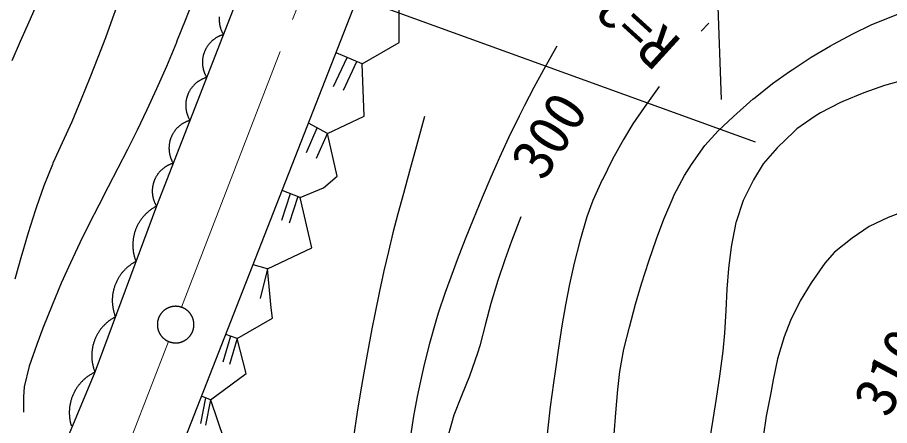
# Model space of a CAD drawing. Units: millimetres, scale not verified. Extents: x 40000 to 680000, y 20000 to 380000.
# Drawn here: x 350964 to 389100, y 280436 to 298296 of the extents above; entities that cross this region are included whole.
import ezdxf
from ezdxf.enums import TextEntityAlignment as Align

# ---------------------------------------------------------------- set-up
doc = ezdxf.new("R2010")
doc.units = ezdxf.units.MM
doc.header["$LTSCALE"] = 1000
doc.linetypes.add('CHAIN', pattern=[18.5, 12, -1.5, 3.5, -1.5])
for name, color, linetype, lineweight in [('M-BGD', 7, 'Continuous', 25), ('M-BMK', 2, 'CHAIN', 13), ('M-BMK-SRVR', 3, 'Continuous', 25)]:
    doc.layers.add(name, color=color, linetype=linetype, lineweight=lineweight)
doc.styles.add('ＭＳ ゴシック', font='')
doc.styles.get('ＭＳ ゴシック').set_extended_font_data('MS Gothic')

msp = doc.modelspace()

# ---------------------------------------------------------------- linework, layer by layer
at = {"layer": 'M-BGD'}
for p, q in [((361435, 301301), (357045, 290036)), ((358082, 279330), (365636, 298627)), ((367649, 297194), (367649, 298634)), ((380857, 297702), (381196, 298041)), ((366040, 296263), (367649, 297194)), ((366040, 296263), (364899, 296744)), ((364778, 295281), (365384, 296540)), ((365225, 295107), (365807, 296361)), ((366125, 293977), (366040, 296263)), ((364516, 293215), (363694, 293666)), ((364516, 293215), (366125, 293977)), ((363599, 292381), (364068, 293461)), ((364047, 292135), (364516, 293215)), ((364940, 291352), (364516, 293215)), ((364347, 290844), (364940, 291352)), ((363331, 290421), (362539, 290716)), ((363331, 290421), (364347, 290844)), ((362896, 290583), (362516, 289413)), ((363222, 290462), (362842, 289292)), ((363839, 288220), (363331, 290421)), ((357045, 290036), (354352, 282774)), ((361892, 287288), (363839, 288220)), ((361892, 287288), (361266, 287465)), ((361892, 287288), (361571, 285991)), ((362061, 285595), (361892, 287288)), ((362115, 285131), (362061, 285595)), ((360572, 284241), (362115, 285131)), ((360287, 284349), (359950, 283214)), ((360572, 284241), (360078, 284428)), ((360572, 284241), (360236, 283105)), ((360960, 282716), (360572, 284241)), ((354352, 282774), (352322, 277943)), ((359408, 281562), (360960, 282716)), ((359192, 281647), (358972, 280531)), ((359408, 281562), (359015, 281715)), ((359408, 281562), (359188, 280447)), ((359408, 281562), (359988, 279835))]:
    msp.add_line(p, q, dxfattribs=at)
for points in [[(355447, 299160), (355127, 298265), (354807, 297404), (354477, 296545), (354127, 295659), (353746, 294714), (353340, 293723), (352925, 292814), (352516, 291916), (352494, 291860), (352122, 290924), (351793, 290012), (351732, 289828), (351427, 288874), (351150, 287921), (351139, 287881), (350851, 286840)], [(358676, 299155), (358326, 298240), (357925, 297225), (357912, 297194), (357481, 296151), (357051, 295173), (356623, 294249), (356197, 293368), (355774, 292521), (355353, 291697), (354935, 290886), (354519, 290077), (354105, 289261), (353695, 288426), (353287, 287563), (352882, 286661), (352480, 285709), (352081, 284699), (351816, 283986), (351472, 283036), (351260, 282126), (351224, 281700), (351224, 281023)], [(350731, 296411), (351100, 297264), (351469, 298100), (351837, 298932)], [(383143, 294739), (383988, 295403), (384726, 295934), (384836, 296009), (385676, 296558), (386522, 297057), (386614, 297110), (387517, 297600), (388302, 297970), (389122, 298310), (390135, 298707), (390594, 298888)], [(359790, 298318), (359788, 298296), (359787, 298273), (359786, 298251), (359785, 298229), (359785, 298206), (359785, 298184), (359786, 298161), (359787, 298139), (359788, 298117), (359790, 298094), (359792, 298072), (359795, 298050), (359798, 298027), (359801, 298005), (359805, 297983), (359809, 297961), (359814, 297939), (359819, 297917), (359824, 297896), (359830, 297874), (359836, 297852), (359842, 297831), (359849, 297810), (359856, 297788), (359864, 297767), (359872, 297746), (359880, 297725), (359889, 297705), (359898, 297684), (359907, 297664), (359917, 297644), (359927, 297624), (359938, 297604), (359949, 297584), (359960, 297565), (359972, 297546)], [(359972, 297546), (359950, 297539), (359929, 297533), (359907, 297526), (359886, 297518), (359865, 297510), (359844, 297502), (359824, 297494), (359803, 297485), (359783, 297475), (359763, 297466), (359742, 297456), (359723, 297445), (359703, 297434), (359683, 297423), (359664, 297412), (359645, 297400), (359626, 297388), (359608, 297376), (359589, 297363), (359571, 297350), (359553, 297336), (359535, 297323), (359518, 297309), (359501, 297294), (359484, 297280), (359467, 297265), (359450, 297250), (359434, 297234), (359418, 297218), (359403, 297202), (359387, 297186), (359372, 297169), (359358, 297152), (359343, 297135), (359329, 297118), (359315, 297100), (359302, 297082), (359289, 297064), (359276, 297046), (359263, 297027), (359251, 297008), (359239, 296989), (359228, 296970), (359217, 296951), (359206, 296931), (359195, 296911), (359185, 296891), (359175, 296871), (359166, 296851), (359157, 296830), (359148, 296809), (359140, 296789), (359132, 296768), (359124, 296747), (359117, 296725), (359110, 296704), (359104, 296683), (359098, 296661), (359092, 296639), (359087, 296618), (359082, 296596), (359077, 296574), (359073, 296552), (359069, 296530), (359066, 296507), (359063, 296485), (359061, 296463), (359058, 296441), (359057, 296418), (359055, 296396), (359054, 296374), (359054, 296351), (359053, 296329), (359054, 296306), (359054, 296284), (359055, 296262), (359057, 296239), (359058, 296217), (359061, 296195), (359063, 296172), (359066, 296150), (359070, 296128), (359073, 296106), (359078, 296084), (359082, 296062), (359087, 296040), (359092, 296018), (359098, 295996), (359104, 295975), (359111, 295953), (359117, 295932), (359125, 295911), (359132, 295890), (359140, 295869), (359149, 295848), (359157, 295827), (359166, 295807), (359176, 295787), (359186, 295766), (359196, 295746), (359206, 295727), (359217, 295707), (359228, 295688), (359240, 295668)], [(374551, 297037), (373968, 296007), (373541, 295229), (373130, 294437), (372898, 293977), (372433, 293022), (372045, 292174), (371669, 291312), (371290, 290421), (370885, 289451), (370543, 288591), (370198, 287682), (370020, 287204), (369670, 286252), (369366, 285351), (369258, 285002), (368980, 284026), (368756, 283105), (368665, 282716), (368444, 281705), (368287, 280849), (368158, 279992), (368024, 278980), (367903, 278060)], [(359240, 295668), (359218, 295662), (359197, 295655), (359176, 295648), (359155, 295641), (359134, 295633), (359113, 295625), (359092, 295616), (359071, 295607), (359051, 295598), (359031, 295588), (359011, 295578), (358991, 295568), (358971, 295557), (358952, 295546), (358933, 295535), (358913, 295523), (358895, 295511), (358876, 295498), (358857, 295486), (358839, 295472), (358821, 295459), (358804, 295445), (358786, 295431), (358769, 295417), (358752, 295402), (358735, 295387), (358719, 295372), (358703, 295357), (358687, 295341), (358671, 295325), (358656, 295308), (358641, 295292), (358626, 295275), (358612, 295258), (358597, 295240), (358584, 295223), (358570, 295205), (358557, 295187), (358544, 295168), (358532, 295150), (358519, 295131), (358508, 295112), (358496, 295093), (358485, 295073), (358474, 295054), (358464, 295034), (358453, 295014), (358444, 294994), (358434, 294973), (358425, 294953), (358416, 294932), (358408, 294911), (358400, 294890), (358393, 294869), (358385, 294848), (358379, 294827), (358372, 294805), (358366, 294784), (358360, 294762), (358355, 294740), (358350, 294718), (358346, 294696), (358342, 294674), (358338, 294652), (358334, 294630), (358331, 294608), (358329, 294586), (358327, 294563), (358325, 294541), (358324, 294519), (358323, 294496), (358322, 294474), (358322, 294451), (358322, 294429), (358323, 294407), (358324, 294384), (358325, 294362), (358327, 294339), (358329, 294317), (358332, 294295), (358335, 294273), (358338, 294250), (358342, 294228), (358346, 294206), (358350, 294184), (358355, 294163), (358361, 294141), (358366, 294119), (358372, 294098), (358379, 294076), (358386, 294055), (358393, 294033), (358401, 294012), (358409, 293991), (358417, 293971), (358426, 293950), (358435, 293930), (358444, 293909), (358454, 293889), (358464, 293869), (358475, 293849), (358485, 293830), (358497, 293810), (358508, 293791)], [(389832, 295586), (388872, 295315), (387969, 294993), (387056, 294619), (386953, 294570), (386084, 294122), (385852, 293977), (385050, 293418), (384921, 293300), (384182, 292589), (383579, 291896), (383143, 291183), (382701, 290287), (382388, 289351), (382381, 289320), (382168, 288264), (382050, 287309), (381989, 286398), (381947, 285475), (381887, 284483), (381809, 283688), (381668, 282598), (381519, 281618), (381371, 280701), (381229, 279797)], [(379023, 295275), (378362, 294359), (377878, 293641), (377470, 292961), (376983, 292088), (376543, 291192), (376539, 291183), (376120, 290289), (375862, 289574), (375559, 288511), (375309, 287537), (375100, 286619), (374923, 285720), (374766, 284807), (374619, 283843), (374470, 282795), (374402, 282307), (374261, 281249), (374151, 280339), (374065, 279492), (373993, 278623), (373928, 277646), (373859, 276476), (373830, 275943)], [(377062, 280056), (377128, 280999), (377219, 282016), (377301, 282801), (377475, 283781), (377724, 284747), (377724, 284748), (377985, 285753), (378248, 286638), (378570, 287624), (378571, 287627), (378908, 288611), (379232, 289475), (379631, 290416), (379672, 290506), (380127, 291374), (380434, 291860), (381020, 292689), (381602, 293335), (382276, 293962), (383140, 294737), (383143, 294739)], [(358508, 293791), (358487, 293785), (358465, 293778), (358444, 293771), (358423, 293763), (358402, 293756), (358381, 293747), (358360, 293739), (358340, 293730), (358319, 293720), (358299, 293711), (358279, 293701), (358259, 293690), (358240, 293680), (358220, 293669), (358201, 293657), (358182, 293645), (358163, 293633), (358144, 293621), (358126, 293608), (358108, 293595), (358090, 293582), (358072, 293568), (358054, 293554), (358037, 293540), (358020, 293525), (358004, 293510), (357987, 293495), (357971, 293479), (357955, 293463), (357939, 293447), (357924, 293431), (357909, 293414), (357894, 293397), (357880, 293380), (357866, 293363), (357852, 293345), (357839, 293327), (357825, 293309), (357812, 293291), (357800, 293272), (357788, 293253), (357776, 293234), (357764, 293215), (357753, 293196), (357742, 293176), (357732, 293156), (357722, 293136), (357712, 293116), (357703, 293096), (357693, 293075), (357685, 293055), (357676, 293034), (357669, 293013), (357661, 292992), (357654, 292971), (357647, 292949), (357640, 292928), (357634, 292906), (357629, 292885), (357623, 292863), (357618, 292841), (357614, 292819), (357610, 292797), (357606, 292775), (357603, 292753), (357600, 292730), (357597, 292708), (357595, 292686), (357593, 292663), (357592, 292641), (357591, 292619), (357590, 292596), (357590, 292574), (357590, 292551), (357591, 292529), (357592, 292507), (357593, 292484), (357595, 292462), (357597, 292440), (357600, 292417), (357603, 292395), (357606, 292373), (357610, 292351), (357614, 292329), (357619, 292307), (357624, 292285), (357629, 292263), (357635, 292242), (357641, 292220), (357647, 292199), (357654, 292177), (357661, 292156), (357669, 292135), (357677, 292114), (357685, 292093), (357694, 292073), (357703, 292052), (357712, 292032), (357722, 292012), (357732, 291992), (357743, 291972), (357754, 291952), (357765, 291933), (357777, 291914)], [(368768, 293960), (368416, 292682), (368109, 291572), (367840, 290593), (367601, 289705), (367385, 288872), (367183, 288054), (366989, 287214), (366793, 286313), (366590, 285312), (366464, 284664), (366266, 283628), (366104, 282749), (365959, 281915), (365816, 281017), (365656, 279943), (365532, 279076)], [(357777, 291914), (357755, 291907), (357734, 291901), (357712, 291893), (357691, 291886), (357670, 291878), (357649, 291870), (357629, 291861), (357608, 291852), (357588, 291843), (357568, 291833), (357547, 291823), (357528, 291813), (357508, 291802), (357488, 291791), (357469, 291780), (357450, 291768), (357431, 291756), (357413, 291743), (357394, 291731), (357376, 291718), (357358, 291704), (357340, 291690), (357323, 291676), (357306, 291662), (357289, 291647), (357272, 291633), (357255, 291617), (357239, 291602), (357223, 291586), (357208, 291570), (357192, 291554), (357177, 291537), (357163, 291520), (357148, 291503), (357134, 291485), (357120, 291468), (357107, 291450), (357094, 291432), (357081, 291413), (357068, 291395), (357056, 291376), (357044, 291357), (357033, 291338), (357022, 291318), (357011, 291299), (357000, 291279), (356990, 291259), (356980, 291239), (356971, 291218), (356962, 291198), (356953, 291177), (356945, 291156), (356937, 291135), (356929, 291114), (356922, 291093), (356915, 291072), (356909, 291050), (356903, 291029), (356897, 291007), (356892, 290985), (356887, 290963), (356882, 290941), (356878, 290919), (356874, 290897), (356871, 290875), (356868, 290853), (356866, 290831), (356863, 290808), (356862, 290786), (356860, 290764), (356859, 290741), (356859, 290719), (356858, 290696), (356859, 290674), (356859, 290652), (356860, 290629), (356862, 290607), (356863, 290585), (356866, 290562), (356868, 290540), (356871, 290518), (356875, 290496), (356878, 290474), (356883, 290452), (356887, 290430), (356892, 290408), (356897, 290386), (356903, 290364), (356909, 290343), (356916, 290321), (356922, 290300), (356930, 290279), (356937, 290258), (356945, 290237), (356954, 290216), (356962, 290195), (356971, 290175), (356981, 290154), (356991, 290134), (357001, 290114), (357011, 290094), (357022, 290075), (357033, 290055), (357045, 290036)], [(391779, 290506), (390780, 290202), (390001, 289913), (389042, 289539), (388212, 289143), (387461, 288643), (386696, 288031), (386276, 287542), (385672, 286680), (385185, 285889), (384771, 285039), (384498, 284325), (384204, 283350), (384011, 282435), (383905, 281870), (383710, 280847), (383566, 279936)], [(357045, 290036), (357015, 290020), (356985, 290004), (356955, 289987), (356926, 289969), (356897, 289951), (356868, 289933), (356840, 289914), (356812, 289894), (356784, 289874), (356757, 289853), (356730, 289832), (356704, 289811), (356678, 289789), (356652, 289767), (356627, 289744), (356602, 289720), (356577, 289697), (356553, 289672), (356529, 289648), (356506, 289623), (356484, 289597), (356461, 289571), (356439, 289545), (356418, 289518), (356397, 289491), (356377, 289464), (356357, 289436), (356338, 289408), (356319, 289380), (356300, 289351), (356282, 289322), (356265, 289293), (356248, 289263), (356232, 289233), (356216, 289203), (356201, 289172), (356186, 289141), (356172, 289110), (356159, 289079), (356146, 289047), (356133, 289016), (356121, 288984), (356110, 288951), (356099, 288919), (356089, 288886), (356080, 288854), (356071, 288821), (356062, 288788), (356055, 288754), (356047, 288721), (356041, 288688), (356035, 288654), (356029, 288620), (356025, 288586), (356020, 288553), (356017, 288519), (356014, 288485), (356011, 288451), (356010, 288416), (356008, 288382), (356008, 288348), (356008, 288314), (356009, 288280), (356010, 288246), (356012, 288212), (356014, 288178), (356017, 288144), (356021, 288110), (356025, 288076), (356030, 288042), (356036, 288009), (356042, 287975), (356048, 287942), (356056, 287908), (356063, 287875), (356072, 287842), (356081, 287809), (356091, 287776), (356101, 287744), (356112, 287711), (356123, 287679), (356135, 287647), (356147, 287615)], [(372983, 289574), (372567, 288502), (372270, 287689), (371967, 286780), (371668, 285779), (371435, 284886), (371178, 283932), (371080, 283600), (370732, 282603), (370375, 281738), (370045, 280892), (369779, 279955), (369681, 279414), (369556, 278477), (369512, 277552)], [(356147, 287615), (356117, 287599), (356087, 287583), (356058, 287566), (356028, 287548), (355999, 287530), (355971, 287512), (355942, 287493), (355914, 287473), (355887, 287453), (355860, 287433), (355833, 287412), (355806, 287390), (355780, 287368), (355754, 287346), (355729, 287323), (355704, 287300), (355680, 287276), (355656, 287252), (355632, 287227), (355609, 287202), (355586, 287176), (355564, 287151), (355542, 287124), (355521, 287098), (355500, 287071), (355479, 287043), (355460, 287016), (355440, 286988), (355421, 286959), (355403, 286930), (355385, 286901), (355368, 286872), (355351, 286842), (355335, 286812), (355319, 286782), (355304, 286751), (355289, 286721), (355275, 286689), (355261, 286658), (355248, 286627), (355236, 286595), (355224, 286563), (355213, 286531), (355202, 286498), (355192, 286466), (355182, 286433), (355173, 286400), (355165, 286367), (355157, 286334), (355150, 286300), (355143, 286267), (355137, 286233), (355132, 286199), (355127, 286166), (355123, 286132), (355119, 286098), (355116, 286064), (355114, 286030), (355112, 285996), (355111, 285962), (355110, 285927), (355110, 285893), (355111, 285859), (355112, 285825), (355114, 285791), (355117, 285757), (355120, 285723), (355123, 285689), (355128, 285655), (355133, 285621), (355138, 285588), (355144, 285554), (355151, 285521), (355158, 285487), (355166, 285454), (355174, 285421), (355183, 285388), (355193, 285355), (355203, 285323), (355214, 285291), (355225, 285258), (355237, 285226), (355250, 285195)], [(355250, 285195), (355220, 285179), (355190, 285162), (355160, 285145), (355131, 285128), (355102, 285110), (355073, 285091), (355045, 285072), (355017, 285052), (354989, 285032), (354962, 285012), (354935, 284991), (354909, 284969), (354883, 284947), (354857, 284925), (354832, 284902), (354807, 284879), (354782, 284855), (354758, 284831), (354735, 284806), (354711, 284781), (354689, 284756), (354666, 284730), (354644, 284704), (354623, 284677), (354602, 284650), (354582, 284623), (354562, 284595), (354543, 284567), (354524, 284538), (354505, 284510), (354487, 284480), (354470, 284451), (354453, 284421), (354437, 284391), (354421, 284361), (354406, 284331), (354391, 284300), (354377, 284269), (354364, 284237), (354351, 284206), (354338, 284174), (354326, 284142), (354315, 284110), (354304, 284077), (354294, 284045), (354285, 284012), (354276, 283979), (354267, 283946), (354260, 283913), (354252, 283879), (354246, 283846), (354240, 283812), (354234, 283779), (354230, 283745), (354225, 283711), (354222, 283677), (354219, 283643), (354216, 283609), (354215, 283575), (354213, 283541), (354213, 283507), (354213, 283473), (354214, 283438), (354215, 283404), (354217, 283370), (354219, 283336), (354222, 283302), (354226, 283268), (354230, 283234), (354235, 283201), (354241, 283167), (354247, 283133), (354253, 283100), (354261, 283067), (354268, 283033), (354277, 283000), (354286, 282967), (354296, 282935), (354306, 282902), (354317, 282870), (354328, 282838), (354340, 282806), (354352, 282774)], [(354352, 282774), (354321, 282759), (354290, 282743), (354259, 282726), (354228, 282709), (354198, 282692), (354168, 282674), (354138, 282655), (354109, 282636), (354080, 282617), (354052, 282596), (354023, 282576), (353995, 282555), (353968, 282533), (353941, 282511), (353914, 282488), (353888, 282465), (353862, 282442), (353836, 282418), (353811, 282393), (353787, 282369), (353763, 282343), (353739, 282318), (353716, 282291), (353693, 282265), (353671, 282238), (353649, 282211), (353628, 282183), (353607, 282155), (353586, 282126), (353567, 282098), (353547, 282068), (353528, 282039), (353510, 282009), (353493, 281979), (353475, 281948), (353459, 281918), (353443, 281887), (353427, 281855), (353412, 281824), (353398, 281792), (353384, 281760), (353371, 281727), (353358, 281695), (353346, 281662), (353334, 281629), (353323, 281596), (353313, 281562), (353303, 281529), (353294, 281495), (353286, 281461), (353278, 281427), (353270, 281393), (353264, 281358), (353258, 281324), (353252, 281289), (353247, 281255), (353243, 281220), (353239, 281185), (353236, 281151), (353234, 281116), (353232, 281081), (353231, 281046), (353230, 281011), (353230, 280976), (353231, 280941), (353233, 280906), (353234, 280871), (353237, 280836), (353240, 280801), (353244, 280767), (353248, 280732), (353253, 280697), (353259, 280663), (353265, 280628), (353272, 280594), (353280, 280560), (353288, 280526), (353297, 280492), (353306, 280458), (353316, 280425)]]:
    msp.add_lwpolyline(points, dxfattribs=at)
at = {"layer": 'M-BMK'}
for p, q in [((358142, 285610), (363666, 299947)), ((355967, 279966), (357567, 284118))]:
    msp.add_line(p, q, dxfattribs=at)
at = {"layer": 'M-BMK-SRVR'}
for p, q in [((381058, 313538), (381740, 294710)), ((363666, 299947), (383216, 292846))]:
    msp.add_line(p, q, dxfattribs=at)
msp.add_lwpolyline([(358681, 284854), (358681, 284868), (358681, 284882), (358680, 284896), (358679, 284910), (358678, 284924), (358677, 284938), (358675, 284952), (358673, 284966), (358671, 284980), (358669, 284993), (358666, 285007), (358664, 285021), (358661, 285035), (358657, 285048), (358654, 285062), (358650, 285075), (358646, 285089), (358642, 285102), (358637, 285115), (358633, 285128), (358628, 285142), (358623, 285155), (358617, 285168), (358612, 285180), (358606, 285193), (358600, 285206), (358593, 285218), (358587, 285231), (358580, 285243), (358573, 285255), (358566, 285267), (358559, 285279), (358551, 285291), (358544, 285303), (358536, 285314), (358528, 285325), (358519, 285337), (358511, 285348), (358502, 285359), (358493, 285370), (358484, 285380), (358475, 285391), (358465, 285401), (358455, 285411), (358446, 285421), (358436, 285431), (358425, 285440), (358415, 285450), (358405, 285459), (358394, 285468), (358383, 285477), (358372, 285486), (358361, 285494), (358350, 285503), (358338, 285511), (358327, 285519), (358315, 285526), (358303, 285534), (358291, 285541), (358279, 285548), (358267, 285555), (358255, 285562), (358242, 285568), (358230, 285574), (358217, 285580), (358204, 285586), (358191, 285592), (358178, 285597), (358165, 285602), (358152, 285607), (358139, 285611), (358126, 285616), (358112, 285620), (358099, 285624), (358085, 285628), (358072, 285631), (358058, 285634), (358045, 285637), (358031, 285640), (358017, 285642), (358003, 285645), (357989, 285647), (357975, 285649), (357962, 285650), (357948, 285651), (357934, 285652), (357920, 285653), (357906, 285654), (357892, 285654), (357878, 285654), (357864, 285654), (357850, 285653), (357836, 285653), (357822, 285652), (357808, 285651), (357794, 285649), (357780, 285648), (357766, 285646), (357752, 285644), (357738, 285641), (357725, 285639), (357711, 285636), (357697, 285633), (357684, 285629), (357670, 285626), (357657, 285622), (357643, 285618), (357630, 285614), (357617, 285609), (357604, 285604), (357590, 285599), (357577, 285594), (357565, 285589), (357552, 285583), (357539, 285577), (357526, 285571), (357514, 285565), (357502, 285558), (357489, 285552), (357477, 285545), (357465, 285537), (357453, 285530), (357441, 285522), (357430, 285515), (357418, 285507), (357407, 285498), (357396, 285490), (357385, 285481), (357374, 285473), (357363, 285464), (357352, 285455), (357342, 285445), (357332, 285436), (357322, 285426), (357312, 285416), (357302, 285406), (357292, 285396), (357283, 285385), (357274, 285375), (357265, 285364), (357256, 285353), (357247, 285342), (357239, 285331), (357231, 285320), (357223, 285308), (357215, 285297), (357207, 285285), (357200, 285273), (357192, 285261), (357185, 285249), (357179, 285237), (357172, 285224), (357166, 285212), (357160, 285199), (357154, 285187), (357148, 285174), (357142, 285161), (357137, 285148), (357132, 285135), (357127, 285122), (357123, 285109), (357118, 285095), (357114, 285082), (357110, 285068), (357107, 285055), (357103, 285041), (357100, 285028), (357097, 285014), (357095, 285000), (357092, 284986), (357090, 284973), (357088, 284959), (357086, 284945), (357085, 284931), (357084, 284917), (357083, 284903), (357082, 284889), (357081, 284875), (357081, 284861), (357081, 284847), (357081, 284833), (357082, 284819), (357083, 284805), (357084, 284791), (357085, 284777), (357086, 284763), (357088, 284749), (357090, 284736), (357092, 284722), (357095, 284708), (357097, 284694), (357100, 284680), (357103, 284667), (357107, 284653), (357110, 284640), (357114, 284626), (357118, 284613), (357123, 284600), (357127, 284586), (357132, 284573), (357137, 284560), (357142, 284547), (357148, 284534), (357154, 284521), (357160, 284509), (357166, 284496), (357172, 284484), (357179, 284471), (357185, 284459), (357192, 284447), (357200, 284435), (357207, 284423), (357215, 284411), (357223, 284400), (357231, 284388), (357239, 284377), (357247, 284366), (357256, 284355), (357265, 284344), (357274, 284333), (357283, 284323), (357292, 284312), (357302, 284302), (357312, 284292), (357322, 284282), (357332, 284273), (357342, 284263), (357352, 284254), (357363, 284245), (357374, 284236), (357385, 284227), (357396, 284218), (357407, 284210), (357418, 284202), (357430, 284194), (357441, 284186), (357453, 284178), (357465, 284171), (357477, 284164), (357489, 284157), (357502, 284150), (357514, 284143), (357526, 284137), (357539, 284131), (357552, 284125), (357565, 284119), (357577, 284114), (357590, 284109), (357604, 284104), (357617, 284099), (357630, 284095), (357643, 284090), (357657, 284086), (357670, 284082), (357684, 284079), (357697, 284076), (357711, 284072), (357725, 284070), (357738, 284067), (357752, 284065), (357766, 284062), (357780, 284061), (357794, 284059), (357808, 284057), (357822, 284056), (357836, 284055), (357850, 284055), (357864, 284054), (357878, 284054), (357892, 284054), (357906, 284054), (357920, 284055), (357934, 284056), (357948, 284057), (357962, 284058), (357975, 284060), (357989, 284061), (358003, 284063), (358017, 284066), (358031, 284068), (358045, 284071), (358058, 284074), (358072, 284077), (358085, 284081), (358099, 284084), (358112, 284088), (358126, 284092), (358139, 284097), (358152, 284101), (358165, 284106), (358178, 284111), (358191, 284117), (358204, 284122), (358217, 284128), (358230, 284134), (358242, 284140), (358255, 284147), (358267, 284153), (358279, 284160), (358291, 284167), (358303, 284174), (358315, 284182), (358327, 284190), (358338, 284198), (358350, 284206), (358361, 284214), (358372, 284222), (358383, 284231), (358394, 284240), (358405, 284249), (358415, 284258), (358425, 284268), (358436, 284277), (358446, 284287), (358455, 284297), (358465, 284307), (358475, 284318), (358484, 284328), (358493, 284339), (358502, 284349), (358511, 284360), (358519, 284371), (358528, 284383), (358536, 284394), (358544, 284406), (358551, 284417), (358559, 284429), (358566, 284441), (358573, 284453), (358580, 284465), (358587, 284478), (358593, 284490), (358600, 284502), (358606, 284515), (358612, 284528), (358617, 284541), (358623, 284554), (358628, 284567), (358633, 284580), (358637, 284593), (358642, 284606), (358646, 284620), (358650, 284633), (358654, 284646), (358657, 284660), (358661, 284674), (358664, 284687), (358666, 284701), (358669, 284715), (358671, 284729), (358673, 284742), (358675, 284756), (358677, 284770), (358678, 284784), (358679, 284798), (358680, 284812), (358681, 284826), (358681, 284840)], close=True, dxfattribs=at)

# ---------------------------------------------------------------- texts
at = {"layer": 'M-BGD', "style": 'ＭＳ ゴシック'}
for s, rotation, p in [('300', 57.605, (375437, 292358)), ('310', 61.869, (390406, 282100))]:
    msp.add_text(s, height=1833, rotation=rotation, dxfattribs=at).set_placement(p, align=Align.BOTTOM_CENTER)
at = {"layer": 'M-BMK-SRVR', "style": 'ＭＳ ゴシック'}
msp.add_text('R=20', height=1833, rotation=137.68, dxfattribs=at).set_placement((378588, 299339), align=Align.BOTTOM_CENTER)

doc.saveas('drawing.dxf')
